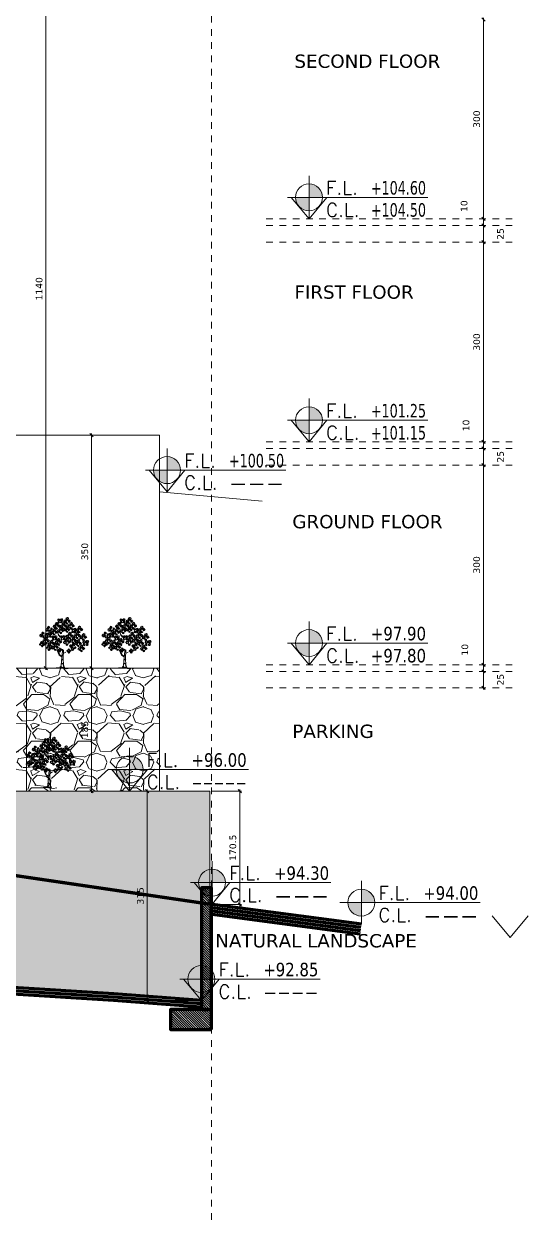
# Model space of a CAD drawing. Header units: inches. Extents: x -48 to 777, y -156 to 510.
# Drawn here: x 238.31 to 245.88, y -6.78 to 11.23 of the extents above; entities that cross this region are included whole.
import ezdxf
from ezdxf.enums import TextEntityAlignment as Align

# ---------------------------------------------------------------- set-up
doc = ezdxf.new("R2010")
doc.units = ezdxf.units.IN
doc.header["$MEASUREMENT"] = 0
doc.linetypes.add('HIDDEN', pattern=[0.375, 0.25, -0.125])
doc.linetypes.add('NUHA', pattern=[1.45, 0.75, -0.25, 0.2, -0.25])
doc.layers.get('Defpoints').update_dxf_attribs({"lineweight": 5})
for name, color, linetype, lineweight in [('A-DIM', 9, 'Continuous', 5), ('A-HIDDEN', 254, 'HIDDEN', 5), ('A-PILLARS', 1, 'Continuous', 60), ('A-PLANTS', 3, 'Continuous', 5), ('A-SIGNS1', 20, 'Continuous', 15), ('A-SIGNS2', 30, 'Continuous', 15), ('A-TEXT', 50, 'Continuous', 15), ('D-STONE', 52, 'Continuous', 20), ('H-PILLARS', 61, 'Continuous', 5)]:
    doc.layers.add(name, color=color, linetype=linetype, lineweight=lineweight)
doc.layers.add('HH-DARK GREY', color=7, linetype='Continuous', lineweight=5, true_color=0x404040)
doc.styles.add('ROMAND', font='verdana.ttf')
doc.styles.add('ROMANS', font='romans__.ttf', dxfattribs={"height": 0.14})
doc.dimstyles.new('M-1.50', dxfattribs={"dimtxt": 0.1, "dimasz": 0.05, "dimexe": 0.025, "dimexo": 0.025, "dimgap": 0.05, "dimtad": 1, "dimlfac": 100, "dimrnd": 0.5, "dimzin": 9, "dimdsep": 46, "dimtxsty": 'ROMAND', "dimblk": 'OBLIQUE', "dimcen": 1, "dimdle": 0.025, "dimclrd": 256, "dimclre": 256, "dimclrt": 2, "dimadec": 0, "dimazin": 0, "dimtfac": 0.6666666666666666, "dimtmove": 2, "dimatfit": 3, "dimfxl": 0.04, "dimtolj": 1, "dimtzin": 5, "dimlwd": -1, "dimlwe": -1, "dimarcsym": 0})
pattern_1 = [(135, (0.02128028446642816, -1.28594971670131), (-0.0176776695296637, -0.01767766952966368), [])]
pattern_2 = [(228.012787504, (0.504, 97.4333295929401), (-5.600000000000043, -6.300000000000002), [0.09417519999999999, -9.323361632951588]), (184.969740728, (0.4409999999999999, 97.36332959294009), (8.399999999999983, 0.7000000000000245), [0.1616076, -15.999147332861]), (132.510447078, (0.28, 97.3493295929401), (7.000000000000082, -7.699999999999905), [0.1139516, -11.28122281726979]), (267.273689006, (0.006999999999999999, 97.1743295929401), (0.7000000000000169, 14.00000000000001), [0.1471666, -14.5694906291403]), (292.833654178, (0, 97.02732959294009), (-3.499999999999992, 8.40000000000002), [0.1443085, -14.28656118966181]), (357.273689006, (0.05599999999999999, 96.8943295929401), (-14.00000000000001, 0.7000000000000178), [0.1471666, -14.5694906291403]), (37.6942404667, (0.203, 96.88732959294009), (-9.099999999999998, -6.999999999999981), [0.1946203, -19.2673939842412]), (72.2553283749, (0.357, 97.00632959294009), (4.900000000000019, 15.4), [0.1837415999999999, -18.19042504776937]), (121.429565615, (0.413, 97.18132959294009), (-5.600000000000013, 9.09999999999999), [0.147665, -14.6188511768103]), (175.236358309, (0.336, 97.30732959294009), (7.699999999999989, -0.7000000000000265), [0.1685824, -8.26053380515461]), (222.397437798, (0.168, 97.32132959294009), (-8.399999999999974, -7.69999999999998), [0.2180136, -21.58336250335643]), (138.814074834, (0.7, 97.16732959294009), (-4.900000000000023, 4.199999999999999), [0.07441069999999997, -7.366691368914287]), (171.46923439, (0.644, 97.2163295929401), (9.099999999999998, -1.399999999999997), [0.1415659, -14.0150579913099]), (225, (0.504, 97.2373295929401), (-7.771561172376095e-17, -0.699999999999953), [0.09899469999999999, -0.8909547936611699]), (203.198590514, (0.455, 97.32132959294009), (3.499999999999992, 1.399999999999983), [0.0533106, -5.27773057410473]), (291.801409486, (0.406, 97.30032959294009), (-0.6999999999997787, 2.100000000000072), [0.07539209999999999, -3.69422326499415]), (30.96375653209999, (0.434, 97.2303295929401), (2.100000000000037, 1.399999999999986), [0.1224503, -3.959216026391709]), (161.565051177, (0.5389999999999999, 97.2933295929401), (1.400000000000008, -0.6999999999999836), [0.08854369999999998, -2.125050662117879]), (16.389540334, (0, 97.30032959294009), (6.999999999999976, 2.100000000000031), [0.12404, -12.27999160266858]), (70.3461759419, (0.119, 97.3353295929401), (-2.800000000000854, -7.700000000002377), [0.1040627, -10.3021854231233]), (293.198590514, (0.5389999999999999, 97.4333295929401), (-1.399999999999979, 3.499999999999994), [0.1066205, -5.22442067410473]), (343.610459666, (0.581, 97.3353295929401), (-6.999999999999976, 2.10000000000003), [0.12404, -12.27999160266829]), (339.44395478, (0, 96.86632959294009), (-3.500000000000025, 1.400000000000017), [0.119616, -5.861186621722248]), (294.775140569, (0.112, 96.82432959294009), (-3.500000000000004, 7.700000000000001), [0.1002246, -9.9222501442932]), (66.8014094864, (0.5459999999999999, 96.7333295929401), (1.399999999999987, 3.499999999999979), [0.1066205, -5.22442067410473]), (17.3540246363, (0.588, 96.8313295929401), (-9.099999999999984, -2.799999999999974), [0.1173417, -11.616796529968]), (69.44395478040002, (0.203, 96.7333295929401), (-1.400000000000005, -3.499999999999968), [0.05980799999999999, -5.920994621722248]), (101.309932474, (0.504, 96.7333295929401), (-0.6999999999999746, 2.800000000000009), [0.035693, -3.53362065951496]), (165.963756532, (0.4969999999999999, 96.76832959294009), (2.099999999999971, -0.7000000000000008), [0.1443085, -2.74186543793239]), (186.009005957, (0.357, 96.80332959294009), (7.000000000000032, 0.6999999999999882), [0.133735, -13.23974622217996]), (303.690067526, (0.434, 97.16732959294009), (-0.6999999999999911, 1.39999999999999), [0.1009554, -2.422930492824799]), (353.157226587, (0.4899999999999999, 97.08332959294009), (11.90000000000001, -1.400000000000037), [0.1762558, -17.44929383681981]), (60.9453959009, (0.6649999999999999, 97.06232959294009), (-2.799999999999983, -4.899999999999983), [0.07206919999999999, -7.1348718986909]), (90, (0.7, 97.12532959294009), (-0.6999999999999998, 0.7), [0.042, -0.6579999999999999]), (120.256437164, (0.343, 96.82432959294009), (2.800000000000006, -4.900000000000006), [0.0972468, -9.62746399261486]), (48.01278750420001, (0.294, 96.90832959294009), (5.6, 6.299999999999982), [0.1883504, -9.229186432951588]), (0, (0.42, 97.04832959294009), (0.7, 0.7), [0.182, -0.518]), (325.3048464690001, (0.602, 97.04832959294009), (7.000000000000097, -4.899999999999877), [0.1106798, -10.95729201058939]), (254.054604099, (0.693, 96.98532959294009), (-0.7000000000000264, -2.800000000000003), [0.1019214, -4.994155522496349]), (207.645975364, (0.6649999999999999, 96.88732959294009), (-13.29999999999997, -7.000000000000033), [0.1659455, -16.42863192758158]), (175.42607874, (0.518, 96.81032959294009), (-9.099999999999968, 0.7000000000000008), [0.1755593, -17.38035138557823])]

# ---------------------------------------------------------------- blocks, each defined once
blk = doc.blocks.new('GXFHGCGFCD')
at = {"layer": 'A-SIGNS1', "linetype": 'NUHA'}
h = blk.add_hatch(color=256, dxfattribs=at)
h.paths.add_polyline_path([(90.38186629235658, 61.33010895901175), (90.38186629235658, 61.17010895901174), (90.54186629235657, 61.17010895901174, 0.414213562373089)])
h.paths.add_polyline_path([(90.38186629235658, 61.17010895901176), (90.22186629235658, 61.17010895901174, 0.414213562373089), (90.38186629235658, 61.01010895901175)])
at = {"layer": 'A-SIGNS1'}
for p, q in [((90.38186629235658, 60.91410895901166), (90.38186629235658, 61.42610895901171)), ((90.12586629235535, 61.17010895901174), (91.7898154605207, 61.17010895901174))]:
    blk.add_line(p, q, dxfattribs=at)
blk.add_circle((90.38186629235658, 61.17010895901174), 0.16, dxfattribs=at)
blk = doc.blocks.new('DGXFHXFGDFD')
at = {"layer": 'A-SIGNS1'}
blk.add_blockref('GXFHGCGFCD', (0, 0), dxfattribs=at)
at = {"layer": 'A-SIGNS2', "linetype": 'NUHA', "style": 'ROMANS'}
for s, p in [('F.L.', (90.58347038578155, 61.20313652928442)), ('C.L.', (90.58347038578155, 60.9413247442491))]:
    blk.add_text(s, height=0.16, dxfattribs=at).set_placement(p)
at = {"layer": 'A-SIGNS2', "style": 'ROMANS', "width": 0.9101348145797644, "flags": 4}
for tag, p, p2 in [('NIV.FINI', (91.11586122831046, 61.20313652928442), (91.7898154605207, 61.20313652928442)), ('NIV.BETON', (91.11586122831046, 60.9413247442491), (91.7898154605207, 60.9413247442491))]:
    blk.add_attdef(tag, text='', height=0.16, dxfattribs=at).set_placement(p, p2, align=Align.FIT)
blk = doc.blocks.new('_Oblique')
at = {"color": 0, "linetype": 'ByBlock', "lineweight": -2}
blk.add_line((-0.5, -0.5), (0.5, 0.5), dxfattribs=at)
blk = doc.blocks.new('*D906')
at = {"layer": 'A-DIM', "transparency": 16777216}
blk.add_line((245.2144606150778, 1.227517651815083), (245.2144606150778, 1.527517651815084), dxfattribs=at)
at = {"layer": 'Defpoints', "color": 0, "transparency": 16777216}
for p in [(245.2144606150775, 1.502517651815084), (245.2144606150778, 1.502517651815084), (245.2144606150775, 1.252517651815083)]:
    blk.add_point(p, dxfattribs=at)
at = {"layer": 'A-DIM', "transparency": 16777216, "xscale": 0.05, "yscale": 0.05, "zscale": 0.05}
for p, rotation in [((245.2144606150778, 1.502517651815084), 90), ((245.2144606150778, 1.252517651815083), 270)]:
    blk.add_blockref('_Oblique', p, dxfattribs=dict(at, rotation=rotation))
at = {"layer": 'A-DIM', "color": 2, "transparency": 16777216, "insert": (245.4707064176298, 1.377517651815014), "char_height": 0.1, "attachment_point": 5, "rotation": 90, "style": 'ROMAND'}
blk.add_mtext('\\A1;25', dxfattribs=at)
blk = doc.blocks.new('*D907')
at = {"layer": 'A-DIM', "transparency": 16777216}
blk.add_line((245.2144606150778, 1.477517651815084), (245.2144606150778, 1.627517651815106), dxfattribs=at)
at = {"layer": 'Defpoints', "color": 0, "transparency": 16777216}
for p in [(245.2144606150775, 1.602517651815107), (245.2144606150778, 1.602517651815107), (245.2144606150775, 1.502517651815084)]:
    blk.add_point(p, dxfattribs=at)
at = {"layer": 'A-DIM', "transparency": 16777216, "xscale": 0.05, "yscale": 0.05, "zscale": 0.05}
for p, rotation in [((245.2144606150778, 1.602517651815107), 90), ((245.2144606150778, 1.502517651815084), 270)]:
    blk.add_blockref('_Oblique', p, dxfattribs=dict(at, rotation=rotation))
at = {"layer": 'A-DIM', "color": 2, "transparency": 16777216, "insert": (244.9353845875352, 1.827108834971341), "char_height": 0.1, "attachment_point": 5, "rotation": 90, "style": 'ROMAND'}
blk.add_mtext('\\A1;10', dxfattribs=at)
blk = doc.blocks.new('*D908')
at = {"layer": 'A-DIM', "transparency": 16777216}
blk.add_line((245.2144606150778, 1.577517651815107), (245.2144606150778, 4.627517651815108), dxfattribs=at)
at = {"layer": 'Defpoints', "color": 0, "transparency": 16777216}
for p in [(245.2144606150775, 4.602517651815107), (245.2144606150778, 4.602517651815107), (245.2144606150775, 1.602517651815107)]:
    blk.add_point(p, dxfattribs=at)
at = {"layer": 'A-DIM', "transparency": 16777216, "xscale": 0.05, "yscale": 0.05, "zscale": 0.05}
for p, rotation in [((245.2144606150778, 4.602517651815107), 90), ((245.2144606150778, 1.602517651815107), 270)]:
    blk.add_blockref('_Oblique', p, dxfattribs=dict(at, rotation=rotation))
at = {"layer": 'A-DIM', "color": 2, "transparency": 16777216, "insert": (245.1123786808937, 3.102517651815037), "char_height": 0.1, "attachment_point": 5, "rotation": 90, "style": 'ROMAND'}
blk.add_mtext('\\A1;300', dxfattribs=at)
blk = doc.blocks.new('*D909')
at = {"layer": 'A-DIM', "transparency": 16777216}
blk.add_line((245.2144606150777, 4.577517651815107), (245.2144606150777, 4.877517651815108), dxfattribs=at)
at = {"layer": 'Defpoints', "color": 0, "transparency": 16777216}
for p in [(245.2144606150774, 4.852517651815107), (245.2144606150777, 4.852517651815107), (245.2144606150774, 4.602517651815107)]:
    blk.add_point(p, dxfattribs=at)
at = {"layer": 'A-DIM', "transparency": 16777216, "xscale": 0.05, "yscale": 0.05, "zscale": 0.05}
for p, rotation in [((245.2144606150777, 4.852517651815107), 90), ((245.2144606150777, 4.602517651815107), 270)]:
    blk.add_blockref('_Oblique', p, dxfattribs=dict(at, rotation=rotation))
at = {"layer": 'A-DIM', "color": 2, "transparency": 16777216, "insert": (245.4707064176297, 4.727517651815037), "char_height": 0.1, "attachment_point": 5, "rotation": 90, "style": 'ROMAND'}
blk.add_mtext('\\A1;25', dxfattribs=at)
blk = doc.blocks.new('*D910')
at = {"layer": 'A-DIM', "transparency": 16777216}
blk.add_line((245.2144606150777, 4.827517651815107), (245.2144606150777, 4.977517651815131), dxfattribs=at)
at = {"layer": 'Defpoints', "color": 0, "transparency": 16777216}
for p in [(245.2144606150774, 4.95251765181513), (245.2144606150777, 4.95251765181513), (245.2144606150774, 4.852517651815107)]:
    blk.add_point(p, dxfattribs=at)
at = {"layer": 'A-DIM', "transparency": 16777216, "xscale": 0.05, "yscale": 0.05, "zscale": 0.05}
for p, rotation in [((245.2144606150777, 4.95251765181513), 90), ((245.2144606150777, 4.852517651815107), 270)]:
    blk.add_blockref('_Oblique', p, dxfattribs=dict(at, rotation=rotation))
at = {"layer": 'A-DIM', "color": 2, "transparency": 16777216, "insert": (244.9528713929819, 5.198799376314241), "char_height": 0.1, "attachment_point": 5, "rotation": 90, "style": 'ROMAND'}
blk.add_mtext('\\A1;10', dxfattribs=at)
blk = doc.blocks.new('*D911')
at = {"layer": 'A-DIM', "transparency": 16777216}
blk.add_line((245.2144606150777, 4.92751765181513), (245.2144606150777, 7.977517651815132), dxfattribs=at)
at = {"layer": 'Defpoints', "color": 0, "transparency": 16777216}
for p in [(245.2144606150774, 7.952517651815132), (245.2144606150777, 7.952517651815132), (245.2144606150774, 4.95251765181513)]:
    blk.add_point(p, dxfattribs=at)
at = {"layer": 'A-DIM', "transparency": 16777216, "xscale": 0.05, "yscale": 0.05, "zscale": 0.05}
for p, rotation in [((245.2144606150777, 7.952517651815132), 90), ((245.2144606150777, 4.95251765181513), 270)]:
    blk.add_blockref('_Oblique', p, dxfattribs=dict(at, rotation=rotation))
at = {"layer": 'A-DIM', "color": 2, "transparency": 16777216, "insert": (245.1123786808936, 6.45251765181506), "char_height": 0.1, "attachment_point": 5, "rotation": 90, "style": 'ROMAND'}
blk.add_mtext('\\A1;300', dxfattribs=at)
blk = doc.blocks.new('*D912')
at = {"layer": 'A-DIM', "transparency": 16777216}
blk.add_line((245.2144606150777, 7.927517651815132), (245.2144606150777, 8.227517651815132), dxfattribs=at)
at = {"layer": 'Defpoints', "color": 0, "transparency": 16777216}
for p in [(245.2144606150774, 8.202517651815132), (245.2144606150777, 8.202517651815132), (245.2144606150774, 7.952517651815132)]:
    blk.add_point(p, dxfattribs=at)
at = {"layer": 'A-DIM', "transparency": 16777216, "xscale": 0.05, "yscale": 0.05, "zscale": 0.05}
for p, rotation in [((245.2144606150777, 8.202517651815132), 90), ((245.2144606150777, 7.952517651815132), 270)]:
    blk.add_blockref('_Oblique', p, dxfattribs=dict(at, rotation=rotation))
at = {"layer": 'A-DIM', "color": 2, "transparency": 16777216, "insert": (245.4707064176297, 8.07751765181506), "char_height": 0.1, "attachment_point": 5, "rotation": 90, "style": 'ROMAND'}
blk.add_mtext('\\A1;25', dxfattribs=at)
blk = doc.blocks.new('*D913')
at = {"layer": 'A-DIM', "transparency": 16777216}
blk.add_line((245.2144606150777, 8.177517651815132), (245.2144606150777, 8.327517651815155), dxfattribs=at)
at = {"layer": 'Defpoints', "color": 0, "transparency": 16777216}
for p in [(245.2144606150774, 8.302517651815155), (245.2144606150777, 8.302517651815155), (245.2144606150774, 8.202517651815132)]:
    blk.add_point(p, dxfattribs=at)
at = {"layer": 'A-DIM', "transparency": 16777216, "xscale": 0.05, "yscale": 0.05, "zscale": 0.05}
for p, rotation in [((245.2144606150777, 8.302517651815155), 90), ((245.2144606150777, 8.202517651815132), 270)]:
    blk.add_blockref('_Oblique', p, dxfattribs=dict(at, rotation=rotation))
at = {"layer": 'A-DIM', "color": 2, "transparency": 16777216, "insert": (244.924392935279, 8.495178125732195), "char_height": 0.1, "attachment_point": 5, "rotation": 90, "style": 'ROMAND'}
blk.add_mtext('\\A1;10', dxfattribs=at)
blk = doc.blocks.new('*D914')
at = {"layer": 'A-DIM', "transparency": 16777216}
blk.add_line((245.2144606150777, 8.277517651815154), (245.2144606150777, 11.32751765181572), dxfattribs=at)
at = {"layer": 'Defpoints', "color": 0, "transparency": 16777216}
for p in [(245.2144606150774, 11.30251765181572), (245.2144606150777, 11.30251765181572), (245.2144606150774, 8.302517651815155)]:
    blk.add_point(p, dxfattribs=at)
at = {"layer": 'A-DIM', "transparency": 16777216, "xscale": 0.05, "yscale": 0.05, "zscale": 0.05}
for p, rotation in [((245.2144606150777, 11.30251765181572), 90), ((245.2144606150777, 8.302517651815155), 270)]:
    blk.add_blockref('_Oblique', p, dxfattribs=dict(at, rotation=rotation))
at = {"layer": 'A-DIM', "color": 2, "transparency": 16777216, "insert": (245.1123786808936, 9.802517651815368), "char_height": 0.1, "attachment_point": 5, "rotation": 90, "style": 'ROMAND'}
blk.add_mtext('\\A1;300', dxfattribs=at)
blk = doc.blocks.new('DRC-LEF11')
for points in [[(-325.4019837902788, -375.2705163605158), (-466.4812961998296, 245.8901871836167), (-1030.798545838028, 401.1803630696497), (-1312.957170657128, -219.9803404744828), (-1736.195107885776, 655.2915599740679), (-2512.131326138299, 104.7173000144958), (-1961.922007741055, -474.091537378901), (-2554.455119861164, -502.3261148127247), (-2526.239257379254, -855.2583327355272), (-1552.792001753362, -911.7274876031759), (-1679.763382921957, -1730.530233184078), (-1383.496826861901, -897.6101988862639), (-903.8271646694329, -1405.8325926951), (-254.8623275855052, -968.1966424708244), (-960.2588896332527, -488.2088260958128)], [(-416.9929778474016, 1201.404611213603), (-1003.130213686825, 887.7254184438309), (-1200.781142051282, 1883.315899843542), (-369.2841330697738, 1746.933642117554), (-798.6637360684217, 2128.80396375032), (-682.7993987513255, 2585.684527132381), (-117.1088106737425, 2558.408075587182), (-83.03106440400825, 2360.653801884499), (182.7753564999166, 2278.824447248907), (128.2509624683425, 1856.039448298344), (768.9125923393394, 1999.240818910631), (639.4171565143515, 1296.872191621794), (66.91101918282038, 1453.71178800668), (387.2418341183202, 887.7254184438309), (80.5421176907148, 1262.776627190298), (-144.3710076895295, 608.1417901055559), (-703.2460465131662, 676.3329189685498)], [(2388.174881443386, 1442.565520890184), (2085.155952706006, 1028.575119982407), (2096.810526888213, 1454.227222324206), (1688.900430510968, 1325.948506549965), (1881.200904517383, 801.1719420189795), (1514.081817777864, 911.9581056421869), (1881.200904517383, 684.5549276787599), (1607.318411235521, 352.1964368091355), (1735.518727239797, 37.33049809054364), (2056.019517250489, 235.5794224689166), (2155.083397799247, 579.599614772563), (2178.392546163662, 107.3007066946759), (2574.648068358697, 142.2858109967415), (2510.547910356559, 293.887929639026), (2801.912264911733, 311.3804817900593), (2434.793178172214, 807.0027927359899), (2807.739552002838, 964.4357620952858)], [(1593.276664979596, -1462.301747562748), (1790.787702352966, -2436.394669029683), (1268.794246437632, -2492.863823897332), (1170.038727750947, -1899.937697787023), (746.8007905222976, -2450.511957746596), (-57.3512902121347, -1843.468542919375), (789.1245842451626, -1236.425128092154), (154.2676784021896, -1067.017663489209), (253.0231970888735, -290.5667840590434), (1226.470452714767, -615.2644245480219), (1621.492527461505, -262.3322066252194), (2157.593914617795, -699.9681568494943), (1677.924252425325, -1292.894282959803), (2355.104951991164, -1617.591923448781)]]:
    blk.add_lwpolyline(points, close=True)
blk = doc.blocks.new('Trf21')
for p, q in [((-0.08769123719555533, 0.7213824506898928), (-0.07075540880873826, 0.6646085918262689)), ((-0.08684444577621447, 0.7273140478845996), (-0.06567466029269325, 0.6671507049097146)), ((-0.1283021743597219, 0.511436283080315), (-0.04954989413223121, 0.4508797029496638)), ((-0.07075540880873826, 0.6646085918262689), (-0.03434337777708174, 0.6281716376302117)), ((-0.06567466029269325, 0.6671507049097146), (-0.01910113222894638, 0.6273242666023964)), ((0.09709631604941205, 0.6302284540227849), (0.06993961045967989, 0.5405540784898624)), ((0.3709272952387819, 0.5999762347031212), (0.3061718389349535, 0.5567218805166196)), ((0.0008114066427351574, 0.2467594624079941), (0.007479187594564785, 0.3883793806065516)), ((0.02105754040398278, 0.2959875997488273), (0.07537095158344709, 0.3258790582598015)), ((0.02648888151319806, 0.1927261976173615), (0.02920455207508166, 0.3747923540116465)), ((-0.03157389693793267, 0.01019758697052042), (-0.1117863237318106, 0.01597050160612001)), ((-0.04469471887701548, 0.008817483184742958), (-0.01696184741873186, 0.05685593165739578)), ((-0.04199797882889289, 0.03378055738843999), (0.00252521842643727, 0.004179016397160229)), ((-0.01284588538824938, 0.04680032230439268), (-0.03157389693793267, 0.01019758697052042)), ((-0.02070811664585381, 0.004179016397160229), (0.008355637108745206, 0.02579673927661519)), ((-0.01696184741873186, 0.05685593165739578), (-0.0006678240765340959, 0.2253350614494996)), ((-0.001361727366618659, 0.009583447118842958), (0.0915716129516495, -0.006507017073686949)), ((0.00252521842643727, 0.004179016397160229), (0.03733105120640356, 0.02849895463563756)), ((0.02522851545522098, 0.07050612069119255), (0.04510494279251542, 0.002090940889815318)), ((0.03192022263696526, 0.07044295824866298), (0.02648888151319806, 0.1927261976173615)), ((0.05594700072701198, -0.0007352876588408996), (0.03192022263696526, 0.07044295824866298)), ((0.0915716129516495, -0.006507017073686949), (0.1632150910723267, 0.004179016397160229))]:
    blk.add_line(p, q)
for points in [[(-0.1283021743597219, 0.511436283080315), (-0.08250869208264522, 0.4697242103296451)], [(0.09942458112940766, 0.6249254964035065), (0.08122871607933302, 0.5521295614792909)], [(-0.1011476347643638, 0.3720749486904826), (-0.04140288246113233, 0.2688135465590169), (-0.0006678240765340959, 0.2470743040042582)], [(0.004763517047233101, 0.2253350614494996), (-0.05498123527055032, 0.2660961412378531), (-0.1011476347643638, 0.3720749486904826)]]:
    blk.add_lwpolyline(points)
for centre, radius, start, end in [((0.01777429748321802, 0.1251614241494434), 0.0345693287599063, 210.3846687730106, 292.3327261174715), ((0.01842889838523243, 0.1284369871792465), 0.0345693287599063, 210.3846687730106, 292.3327261174715), ((0.006209574554949526, 0.1961726629046897), 0.02222443073748871, 238.7333261787991, 337.3258661830394), ((0.00835031864919733, 0.2001643925029492), 0.02224947550733657, 233.6562156977947, 325.6349621957389)]:
    blk.add_arc(centre, radius, start, end)
for p, xscale, yscale, zscale, rotation in [((-0.03181825048064124, 0.9561564733670451), 2.027520000000564e-05, 2.027520000000564e-05, 2.027520000000564e-05, 206.5650511770604), ((0.103709072295298, 0.957109848489694), 2.433023999999771e-05, 2.433023999999771e-05, 2.433023999999771e-05, 249.2089462000762), ((-0.3802840371887776, 0.6641625027994831), 2.433024000002827e-05, 2.433024000002827e-05, 2.433024000002827e-05, 355.8174267607223), ((-0.265508491663657, 0.7800048681977789), 2.433024000002827e-05, 2.433024000002827e-05, 2.433024000002827e-05, 355.8174267607223), ((-0.2524192975119677, 0.6690941159443757), 2.027520000000564e-05, 2.027520000000564e-05, 2.027520000000564e-05, 206.5650511770604), ((-0.1561215046690068, 0.7362917052863343), 2.433023999999771e-05, 2.433023999999771e-05, 2.433023999999771e-05, 249.2089462000762), ((-0.1064864087106416, 0.8581308115729773), 2.43302399999876e-05, 2.43302399999876e-05, 2.43302399999876e-05, 251.5650511771555), ((-0.02391247525652762, 0.7673021722997366), 2.43302399999876e-05, 2.43302399999876e-05, 2.43302399999876e-05, 251.5650511771555), ((0.03055721151626301, 0.858285481033674), 2.43302399999876e-05, 2.43302399999876e-05, 2.43302399999876e-05, 251.5650511771555), ((0.1012950460122211, 0.7801707684351133), 2.027520000001363e-05, 2.027520000001363e-05, 2.027520000001363e-05, 251.2400569682416), ((0.1542324334743557, 0.6603474267636745), 2.43302399999876e-05, 2.43302399999876e-05, 2.43302399999876e-05, 251.5650511771555), ((0.1816582453744031, 0.860989009686222), 2.433023999999771e-05, 2.433023999999771e-05, 2.433023999999771e-05, 249.2089462000762), ((0.2396625762180902, 0.7503896359170033), 2.027519999997771e-05, 2.027519999997771e-05, 2.027519999997771e-05, 116.5650511769465), ((0.3048227248350868, 0.6630892441365579), 2.43302399999876e-05, 2.43302399999876e-05, 2.43302399999876e-05, 251.5650511771555), ((0.3498963520637637, 0.7837623686815801), 2.43302399999876e-05, 2.43302399999876e-05, 2.43302399999876e-05, 251.5650511771555), ((-0.3923476788636053, 0.4834098412733003), 2.027519999995158e-05, 2.027519999995158e-05, 2.027519999995158e-05, 161.5699608730971), ((-0.3155688722485666, 0.5612104366713031), 2.43302399999876e-05, 2.43302399999876e-05, 2.43302399999876e-05, 251.5650511771555), ((-0.2106050939778088, 0.5031166884594716), 2.43302399999876e-05, 2.43302399999876e-05, 2.43302399999876e-05, 251.5650511771555), ((-0.1444709417757417, 0.6132324900886), 2.027520000000564e-05, 2.027520000000564e-05, 2.027520000000564e-05, 206.5650511770604), ((-0.1367458625913587, 0.4296565350644816), 2.43302399999876e-05, 2.43302399999876e-05, 2.43302399999876e-05, 251.5650511771555), ((-0.0690026427941256, 0.5378808888769143), 2.43302399999876e-05, 2.43302399999876e-05, 2.43302399999876e-05, 251.5650511771555), ((0.02455370319515926, 0.6165455020288142), 2.027520000000564e-05, 2.027520000000564e-05, 2.027520000000564e-05, 206.5650511770604), ((0.09921820940267179, 0.5342355977139335), 2.43302399999876e-05, 2.43302399999876e-05, 2.43302399999876e-05, 251.5650511771555), ((0.2127189976295467, 0.4336385279469543), 2.433024000000841e-05, 2.433024000000841e-05, 2.433024000000841e-05, 324.0436233204519), ((0.2275230263096768, 0.5656802827720345), 2.433023999999771e-05, 2.433023999999771e-05, 2.433023999999771e-05, 249.2089462000762), ((0.3247080255082819, 0.5088871385681561), 2.433023999999771e-05, 2.433023999999771e-05, 2.433023999999771e-05, 249.2089462000762), ((0.3897891651804711, 0.4058708908987885), 2.43302399999876e-05, 2.43302399999876e-05, 2.43302399999876e-05, 251.5650511771555), ((0.4304114727433761, 0.6353004350483857), 2.433023999999771e-05, 2.433023999999771e-05, 2.433023999999771e-05, 249.2089462000762), ((0.4798219352801807, 0.5115751025453794), 2.433024000003196e-05, 2.433024000003196e-05, 2.433024000003196e-05, 206.2009624171324), ((-0.2555001826417156, 0.4113360172935647), 2.027519999995158e-05, 2.027519999995158e-05, 2.027519999995158e-05, 161.5699608730971), ((-0.04585601924125537, 0.3642676614090181), 1.520639999998978e-05, 1.520639999998978e-05, 1.520639999998978e-05, 71.5650511771524), ((0.1378508242694816, 0.346878099592508), 1.520639999998978e-05, 1.520639999998978e-05, 1.520639999998978e-05, 71.5650511771524)]:
    blk.add_blockref('DRC-LEF11', p, dxfattribs=dict(xscale=xscale, yscale=yscale, zscale=zscale, rotation=rotation))
blk = doc.blocks.new('*D603')
at = {"layer": 'A-DIM', "transparency": 16777216}
for p, q in [((238.9338821433835, -0.2974823481848717), (240.1861617366575, -0.2974823481848715)), ((240.1611617366574, -3.472482348184907), (240.1611617366574, -0.2724823481848715)), ((240.9506460016056, -3.447482348184908), (240.1361617366574, -3.447482348184908))]:
    blk.add_line(p, q, dxfattribs=at)
at = {"layer": 'Defpoints', "color": 0, "transparency": 16777216}
for p in [(238.9088821433835, -0.2974823481848717), (240.1611617366574, -0.2974823481848715), (240.9756460016056, -3.447482348184908)]:
    blk.add_point(p, dxfattribs=at)
at = {"layer": 'A-DIM', "transparency": 16777216, "xscale": 0.05, "yscale": 0.05, "zscale": 0.05}
for p, rotation in [((240.1611617366574, -0.2974823481848715), 90), ((240.1611617366574, -3.447482348184908), 270)]:
    blk.add_blockref('_Oblique', p, dxfattribs=dict(at, rotation=rotation))
at = {"layer": 'A-DIM', "color": 2, "transparency": 16777216, "insert": (240.0590798024734, -1.872482348184957), "char_height": 0.1, "attachment_point": 5, "rotation": 90, "style": 'ROMAND'}
blk.add_mtext('\\A1;315', dxfattribs=at)
blk = doc.blocks.new('*D604')
at = {"layer": 'A-DIM', "transparency": 16777216}
for p, q in [((239.4994376758056, 1.552517651815109), (239.3015291685391, 1.552517651815109)), ((239.3265291685391, -0.3224823481848717), (239.3265291685391, 1.577517651815109)), ((238.9338821433835, -0.2974823481848717), (239.3515291685391, -0.2974823481848717))]:
    blk.add_line(p, q, dxfattribs=at)
at = {"layer": 'Defpoints', "color": 0, "transparency": 16777216}
for p in [(239.3265291685391, 1.552517651815109), (239.5244376758056, 1.552517651815109), (238.9088821433835, -0.2974823481848717)]:
    blk.add_point(p, dxfattribs=at)
at = {"layer": 'A-DIM', "transparency": 16777216, "xscale": 0.05, "yscale": 0.05, "zscale": 0.05}
for p, rotation in [((239.3265291685391, 1.552517651815109), 90), ((239.3265291685391, -0.2974823481848717), 270)]:
    blk.add_blockref('_Oblique', p, dxfattribs=dict(at, rotation=rotation))
at = {"layer": 'A-DIM', "color": 2, "transparency": 16777216, "insert": (239.2242457568533, 0.6275176518150508), "char_height": 0.1, "attachment_point": 5, "rotation": 90, "style": 'ROMAND'}
blk.add_mtext('\\A1;185', dxfattribs=at)
blk = doc.blocks.new('*D605')
at = {"layer": 'A-DIM', "transparency": 16777216}
for p, q in [((239.7602132292029, 5.052517651814215), (239.3015291685393, 5.052517651814215)), ((239.3265291685393, 1.527517651815109), (239.3265291685393, 5.077517651814215)), ((239.4994376758056, 1.552517651815109), (239.3015291685393, 1.552517651815109))]:
    blk.add_line(p, q, dxfattribs=at)
at = {"layer": 'Defpoints', "color": 0, "transparency": 16777216}
for p in [(239.3265291685393, 5.052517651814215), (239.7852132292029, 5.052517651814215), (239.5244376758056, 1.552517651815109)]:
    blk.add_point(p, dxfattribs=at)
at = {"layer": 'A-DIM', "transparency": 16777216, "xscale": 0.05, "yscale": 0.05, "zscale": 0.05}
for p, rotation in [((239.3265291685393, 5.052517651814215), 90), ((239.3265291685393, 1.552517651815109), 270)]:
    blk.add_blockref('_Oblique', p, dxfattribs=dict(at, rotation=rotation))
at = {"layer": 'A-DIM', "color": 2, "transparency": 16777216, "insert": (239.2244472343552, 3.302517651814594), "char_height": 0.1, "attachment_point": 5, "rotation": 90, "style": 'ROMAND'}
blk.add_mtext('\\A1;350', dxfattribs=at)
blk = doc.blocks.new('*D628')
at = {"layer": 'A-DIM', "transparency": 16777216}
for p, q in [((238.6404068575507, 1.52751765181511), (238.6404068575507, 12.97751765178055)), ((237.4205159636854, 12.95251765178055), (238.6654068575507, 12.95251765178055)), ((237.4205159636854, 1.552517651815109), (238.6654068575507, 1.55251765181511))]:
    blk.add_line(p, q, dxfattribs=at)
at = {"layer": 'Defpoints', "color": 0, "transparency": 16777216}
for p in [(237.3955159636854, 12.95251765178055), (238.6404068575507, 12.95251765178055), (237.3955159636854, 1.552517651815109)]:
    blk.add_point(p, dxfattribs=at)
at = {"layer": 'A-DIM', "transparency": 16777216, "xscale": 0.05, "yscale": 0.05, "zscale": 0.05}
for p, rotation in [((238.6404068575507, 12.95251765178055), 90), ((238.6404068575507, 1.55251765181511), 270)]:
    blk.add_blockref('_Oblique', p, dxfattribs=dict(at, rotation=rotation))
at = {"layer": 'A-DIM', "color": 2, "transparency": 16777216, "insert": (238.5383585029502, 7.252517651797759), "char_height": 0.1, "attachment_point": 5, "rotation": 90, "style": 'ROMAND'}
blk.add_mtext('\\A1;1140', dxfattribs=at)
blk = doc.blocks.new('*D954')
at = {"layer": 'A-DIM', "transparency": 16777216}
for p, q in [((241.1293657171393, -0.2974823481848717), (241.5762080850071, -0.2974823481848717)), ((241.5512080850071, -0.2724823481848716), (241.5512080850071, -2.025288237631694)), ((241.1506460016058, -2.000288237631694), (241.5762080850071, -2.000288237631694))]:
    blk.add_line(p, q, dxfattribs=at)
at = {"layer": 'Defpoints', "color": 0, "transparency": 16777216}
for p in [(241.1043657171393, -0.2974823481848717), (241.1256460016058, -2.000288237631694), (241.5512080850071, -2.000288237631694)]:
    blk.add_point(p, dxfattribs=at)
at = {"layer": 'A-DIM', "transparency": 16777216, "xscale": 0.05, "yscale": 0.05, "zscale": 0.05}
for p, rotation in [((241.5512080850071, -0.2974823481848716), 90), ((241.5512080850071, -2.000288237631694), 270)]:
    blk.add_blockref('_Oblique', p, dxfattribs=dict(at, rotation=rotation))
at = {"layer": 'A-DIM', "color": 2, "transparency": 16777216, "insert": (241.4491597304066, -1.148885292908351), "char_height": 0.1, "attachment_point": 5, "rotation": 90, "style": 'ROMAND'}
blk.add_mtext('\\A1;170.5', dxfattribs=at)

msp = doc.modelspace()

# ---------------------------------------------------------------- hatches: boundary and pattern name
at = {"layer": 'H-PILLARS'}
h = msp.add_hatch(dxfattribs=at)
h.set_pattern_fill('ANSI31', color=256, scale=0.2, angle=89.99999999999997)
h.set_pattern_definition(pattern_1)
h.paths.add_polyline_path([(240.9756460016057, -3.579242984551954), (241.1256460016057, -3.579242984551954), (241.1256460016056, -1.750700242825829), (240.9756460016056, -1.750700242825829)])
h = msp.add_hatch(dxfattribs=at)
h.set_pattern_fill('ANSI31', color=256, scale=0.2, angle=89.99999999999997)
h.set_pattern_definition(pattern_1)
h.paths.add_polyline_path([(241.1256460016056, -3.879242984551965), (241.1256460016056, -3.579242984551954), (240.512160775442, -3.579242984551982), (240.512160775442, -3.879242984551993)])
at = {"layer": 'HH-DARK GREY'}
h = msp.add_hatch(dxfattribs=at)
h.set_pattern_fill('GRAVEL', color=256, scale=0.7)
h.set_pattern_definition(pattern_2)
h.paths.add_polyline_path([(238.3455159569669, -0.2974823481848716), (238.3455159569669, 1.552517651815108), (231.0645429728215, 1.552517651815108), (231.0645429728215, 0.2025176518150147), (231.5708041608619, 0.2025176518150147), (231.5708041608619, -0.2974823481848716)])
h = msp.add_hatch(dxfattribs=at)
h.set_pattern_fill('GRAVEL', color=256, scale=0.7)
h.set_pattern_definition(pattern_2)
h.paths.add_polyline_path([(240.3455160214582, 1.552517651815108), (238.3455159569669, 1.552517651815108), (238.3455159569669, -0.2974823481848716), (240.3455160214582, -0.2974823481848716)])
h = msp.add_hatch(dxfattribs=at)
h.set_pattern_fill('GRAVEL', color=256, scale=0.7)
h.set_pattern_definition(pattern_2)
h.paths.add_polyline_path([(241.1043657171392, -0.2974823481848716), (238.3455159569669, -0.2974823481848716), (231.5708041608619, -0.2974823481848716), (231.4826394730732, -0.2974823481848716), (231.095515955373, -0.2974823481848716), (231.095515955373, -2.897482348184894), (233.0514670761588, -2.897482348184894), (235.127620440637, -3.047482348184886), (236.6271536732106, -3.147482348184923), (238.1435972196309, -3.24861005335876), (239.6600407660622, -3.347482348184911), (240.9756460016057, -3.44748234818492), (240.9756460016056, -1.750700242825829), (241.1043657171392, -1.750700242825829)])

# ---------------------------------------------------------------- linework, layer by layer
at = {"layer": 'A-HIDDEN', "ltscale": 0.4}
for p, q in [((241.1256460016057, 18.15724674101875), (241.1256460016057, -6.775264611887906)), ((241.9479903630427, 8.302517651815151), (245.6844733061835, 8.302517651815151)), ((241.9479903630427, 8.202517651815128), (245.6844733061835, 8.202517651815128)), ((241.9479903630427, 7.952517651815128), (245.6844733061835, 7.952517651815128)), ((241.9479904036757, 4.952517651815128), (245.6844733468165, 4.952517651815128)), ((241.9479904036757, 4.852517651815106), (245.6844733468165, 4.852517651815106)), ((241.9479904036757, 4.602517651815106), (245.6844733468165, 4.602517651815106)), ((241.9479903630431, 1.602517651815106), (245.6844733061839, 1.602517651815106)), ((241.9479903630431, 1.502517651815083), (245.6844733061839, 1.502517651815083)), ((241.9479903630431, 1.252517651815083), (245.6844733061839, 1.252517651815083))]:
    msp.add_line(p, q, dxfattribs=at)
at = {"layer": 'A-HIDDEN', "const_width": 0.05}
msp.add_lwpolyline([(241.1043657171392, -1.997482348184903), (236.3455159543965, -1.297482348185), (233.8943487472425, -1.152179484080989), (231.095515955373, -1.297482348185), (225.7277642485351, -1.797482348185), (220.6766329986499, -0.7974823481849995)], dxfattribs=at)
at = {"layer": 'A-PILLARS'}
for points in [[(240.9756460016057, -3.579242984551954), (241.1256460016057, -3.579242984551954), (241.1256460016056, -1.750700242825829), (240.9756460016056, -1.750700242825829)], [(241.1256460016056, -3.879242984551965), (241.1256460016056, -3.579242984551954), (240.512160775442, -3.579242984551982), (240.512160775442, -3.879242984551993)]]:
    msp.add_lwpolyline(points, close=True, dxfattribs=at)
for points in [[(243.3796105052757, -2.297482348185), (241.1043657171392, -1.997482348184889)], [(243.3730743800091, -2.34705329800947), (241.1043657171392, -2.047915111907457)], [(243.3665382547425, -2.396624247833927), (241.1043657171392, -2.098347875630012)], [(243.360002129476, -2.446195197658398), (241.1043657171392, -2.148780639352566)], [(240.9756460016055, -3.447482348184906), (239.6600407660623, -3.347482348184911), (238.1435972196312, -3.248610053358789), (236.6271536732106, -3.147482348184923), (235.127620440637, -3.0474823481849), (233.0514670761588, -2.897482348184894), (220.9766329986499, -2.897482348184894)], [(240.9718564011159, -3.497338530631311), (239.6565193146667, -3.397358912816387), (238.1403071779222, -3.298501705928629), (236.6238266919817, -3.197371537353547), (235.1241553943344, -3.09736233015019), (233.0496632021665, -2.947482348184892), (220.9766329986499, -2.947482348184892)], [(240.9680668006264, -3.547194713077715), (239.6529978632711, -3.447235477447862), (238.1370171362132, -3.34839335849847), (236.6204997107528, -3.247260726522171), (235.1206903480317, -3.14724231211548), (233.0478593281742, -2.997482348184889), (220.9766329986499, -2.997482348184889)]]:
    msp.add_lwpolyline(points, dxfattribs=at)
at = {"layer": 'A-SIGNS1'}
for points in [[(242.8608822621345, 8.626920851815953), (242.5929827514674, 8.302517651815833), (242.3229800887302, 8.626920851815953)], [(242.8608822621345, 5.276920851815362), (242.5929827514674, 4.952517651815242), (242.3229800887302, 5.276920851815362)], [(240.7282057544419, 4.526920851815234), (240.4603062437747, 4.202517651815114), (240.1903035810376, 4.526920851815234)], [(242.8608822621345, 1.926920851815339), (242.5929827514674, 1.602517651815219), (242.3229800887302, 1.926920851815339)], [(240.165842810205, 0.02692074878572726), (239.8979432995378, -0.2974824512143925), (239.6279406368007, 0.02692074878572726)], [(241.4046439414012, -1.673079148184911), (241.1367444307341, -1.997482348185031), (240.8667417679969, -1.673079148184911)], [(245.8840132030964, -2.173079148184627), (245.6161136924293, -2.497482348184747), (245.3461110296921, -2.173079148184627)], [(241.2435455122727, -3.123079148184658), (240.9756460016056, -3.447482348184778), (240.7056433388684, -3.123079148184658)]]:
    msp.add_lwpolyline(points, dxfattribs=at)
at = {"layer": 'D-STONE'}
for p, q in [((241.8909902211821, 4.058191314841679), (240.3455160214582, 4.2025176518151)), ((231.0645429728215, 1.552517651815108), (238.3455159569669, 1.552517651815108)), ((238.3455159569669, 1.552517651815108), (238.3455159569669, -0.2974823481848716)), ((238.3455159569669, -0.2974823481848716), (241.1043657171392, -0.2974823481848716)), ((241.1043657171392, -0.2974823481848716), (241.1043657171392, -2.701671428519134))]:
    msp.add_line(p, q, dxfattribs=at)
for points in [[(237.3955163198868, 5.052517651814213), (240.3455160214582, 5.052517651814213), (240.3455160214582, 1.552517651815108)], [(238.3455159569669, 1.552517651815108), (240.3455160214582, 1.552517651815108), (240.3455160214582, -0.2974823481848716)], [(238.3455159569669, -0.2974823481848716), (231.4826394730732, -0.2974823481848716)]]:
    msp.add_lwpolyline(points, dxfattribs=at)

# ---------------------------------------------------------------- block references
at = {"layer": 'A-PLANTS', "xscale": 0.75, "yscale": 0.75, "zscale": 0.75}
for p in [(238.8810560598416, 1.546539497850418), (239.8179361944843, 1.546539497850404), (238.6803542279143, -0.2534605021495651)]:
    msp.add_blockref('Trf21', p, dxfattribs=at)
at = {"layer": 'A-SIGNS1'}
ref = msp.add_blockref('DGXFHXFGDFD', (128.061081785793, -68.88784122104391), dxfattribs=dict(at, xscale=1.267200000000003, yscale=1.267200000000003, zscale=1.267200000000003))
ref.add_attrib('NIV.FINI', '+104.60', dxfattribs={"layer": 'A-SIGNS2', "height": 0.2027520000000001, "style": 'ROMAND', "width": 0.6808364460362656}).set_placement((243.5231011343101, 8.668773388864224), (244.351068719491, 8.668773388864224), align=Align.FIT)
ref.add_attrib('NIV.BETON', '+104.50', dxfattribs={"layer": 'A-SIGNS2', "height": 0.2027520000000001, "style": 'ROMAND', "width": 0.6808364460362656}).set_placement((243.5231011343101, 8.33700549486764), (244.351068719491, 8.33700549486764), align=Align.FIT)
ref = msp.add_blockref('DGXFHXFGDFD', (128.0610817857928, -72.2378412210445), dxfattribs=dict(at, xscale=1.267200000000003, yscale=1.267200000000003, zscale=1.267200000000003))
ref.add_attrib('NIV.FINI', '+101.25', dxfattribs={"layer": 'A-SIGNS2', "height": 0.2027520000000001, "style": 'ROMAND', "width": 0.6808364460362656}).set_placement((243.5231011343099, 5.318773388863633), (244.3510687194907, 5.318773388863633), align=Align.FIT)
ref.add_attrib('NIV.BETON', '+101.15', dxfattribs={"layer": 'A-SIGNS2', "height": 0.2027520000000001, "style": 'ROMAND', "width": 0.6808364460362656}).set_placement((243.5231011343099, 4.987005494867049), (244.3510687194907, 4.987005494867049), align=Align.FIT)
ref = msp.add_blockref('DGXFHXFGDFD', (125.9284052781004, -72.98784122104465), dxfattribs=dict(at, xscale=1.267200000000003, yscale=1.267200000000003, zscale=1.267200000000003))
ref.add_attrib('NIV.FINI', '+100.50', dxfattribs={"layer": 'A-SIGNS2', "height": 0.2027520000000001, "style": 'ROMAND', "width": 0.6808364460362656}).set_placement((241.3904246266174, 4.568773388863605), (242.2183922117983, 4.568773388863605), align=Align.FIT)
ref.add_attrib('NIV.BETON', '---', dxfattribs={"layer": 'A-SIGNS2', "height": 0.2027520000000001, "style": 'ROMAND', "width": 2.179408709516089}).set_placement((241.3904246266174, 4.23700549486702), (242.2183922117983, 4.23700549486702), align=Align.FIT)
ref = msp.add_blockref('DGXFHXFGDFD', (128.0610817857928, -75.58784122104453), dxfattribs=dict(at, xscale=1.267200000000003, yscale=1.267200000000003, zscale=1.267200000000003))
ref.add_attrib('NIV.FINI', '+97.90', dxfattribs={"layer": 'A-SIGNS2', "height": 0.2027520000000001, "style": 'ROMAND', "width": 0.7970311049351013}).set_placement((243.5231011343099, 1.968773388863724), (244.3510687194907, 1.968773388863724), align=Align.FIT)
ref.add_attrib('NIV.BETON', '+97.80', dxfattribs={"layer": 'A-SIGNS2', "height": 0.2027520000000001, "style": 'ROMAND', "width": 0.7970311049351013}).set_placement((243.5231011343099, 1.63700549486714), (244.3510687194907, 1.63700549486714), align=Align.FIT)
ref = msp.add_blockref('DGXFHXFGDFD', (125.3660422481113, -77.4878412210445), dxfattribs=dict(at, xscale=1.267200000000003, yscale=1.267200000000003, zscale=1.267200000000003))
ref.add_attrib('NIV.FINI', '+96.00', dxfattribs={"layer": 'A-SIGNS2', "height": 0.2027520000000001, "style": 'ROMAND', "width": 0.7970311049351013}).set_placement((240.8280615966283, 0.06877338886374673), (241.6560291818092, 0.06877338886374673), align=Align.FIT)
ref.add_attrib('NIV.BETON', '-----', dxfattribs={"layer": 'A-SIGNS2', "height": 0.2027520000000001, "style": 'ROMAND', "width": 1.307645225709653}).set_placement((240.8280615966283, -0.2629945051328377), (241.6560291818092, -0.2629945051328377), align=Align.FIT)
ref = msp.add_blockref('DGXFHXFGDFD', (126.6048434650597, -79.18784122104478), dxfattribs=dict(at, xscale=1.267200000000003, yscale=1.267200000000003, zscale=1.267200000000003))
ref.add_attrib('NIV.FINI', '+94.30', dxfattribs={"layer": 'A-SIGNS2', "height": 0.2027520000000001, "style": 'ROMAND', "width": 0.7970311049351013}).set_placement((242.0668628135768, -1.631226611136526), (242.8948303987577, -1.631226611136526), align=Align.FIT)
ref.add_attrib('NIV.BETON', '---', dxfattribs={"layer": 'A-SIGNS2', "height": 0.2027520000000001, "style": 'ROMAND', "width": 2.179408709516089}).set_placement((242.0668628135768, -1.962994505133111), (242.8948303987577, -1.962994505133111), align=Align.FIT)
ref = msp.add_blockref('DGXFHXFGDFD', (128.8477095396011, -79.4878412210449), dxfattribs=dict(at, xscale=1.267200000000003, yscale=1.267200000000003, zscale=1.267200000000003))
ref.add_attrib('NIV.FINI', '+94.00', dxfattribs={"layer": 'A-SIGNS2', "height": 0.2027520000000001, "style": 'ROMAND', "width": 0.7970311049351013}).set_placement((244.3097288881182, -1.931226611136623), (245.1376964732991, -1.931226611136623), align=Align.FIT)
ref.add_attrib('NIV.BETON', '---', dxfattribs={"layer": 'A-SIGNS2', "height": 0.2027520000000001, "style": 'ROMAND', "width": 2.179408709516089}).set_placement((244.3097288881182, -2.262994505133207), (245.1376964732991, -2.262994505133207), align=Align.FIT)
ref = msp.add_blockref('DGXFHXFGDFD', (126.4437450359312, -80.63784122104465), dxfattribs=dict(at, xscale=1.267200000000003, yscale=1.267200000000003, zscale=1.267200000000003))
ref.add_attrib('NIV.FINI', '+92.85', dxfattribs={"layer": 'A-SIGNS2', "height": 0.2027520000000001, "style": 'ROMAND', "width": 0.7970311049351013}).set_placement((241.9057643844483, -3.081226611136515), (242.7337319696292, -3.081226611136515), align=Align.FIT)
ref.add_attrib('NIV.BETON', '----', dxfattribs={"layer": 'A-SIGNS2', "height": 0.2027520000000001, "style": 'ROMAND', "width": 1.634556532137067}).set_placement((241.9057643844483, -3.412994505133099), (242.7337319696292, -3.412994505133099), align=Align.FIT)

# ---------------------------------------------------------------- texts
at = {"layer": 'A-TEXT', "char_height": 0.2, "attachment_point": 1, "style": 'ROMAND'}
for s, insert, width in [('SECOND FLOOR', (242.3737183920323, 10.77379950096747), 3.147255133958538), ('FIRST FLOOR', (242.3737183920323, 7.303475131909181), 3.147255133958538), ('GROUND FLOOR', (242.3424022024101, 3.852575646193486), 3.147255133958538), ('PARKING', (242.3424022024101, 0.7013152644982483), 3.147255133958538), ('NATURAL LANDSCAPE', (241.184725596715, -2.447245319992959), 96.19025109619763)]:
    msp.add_mtext(s, dxfattribs=dict(at, insert=insert, width=width))

# ---------------------------------------------------------------- dimensions: what is measured, and where the dimension line sits
at = {"layer": 'A-DIM'}
for base, p1, p2, picture, middle in [((238.6404068575507, 12.95251765178055), (237.3955159636853, 1.552517651815108), (237.3955159636853, 12.95251765178054), '*D628', (238.5383585029502, 7.252517651797759)), ((245.2144606150777, 11.30251765181572), (245.2144606150773, 8.302517651815151), (245.2144606150773, 11.30251765181572), '*D914', (245.1123786808936, 9.802517651815368)), ((245.2144606150777, 8.202517651815132), (245.2144606150773, 7.952517651815128), (245.2144606150773, 8.202517651815128), '*D912', (245.4707064176297, 8.07751765181506)), ((245.2144606150777, 7.952517651815132), (245.2144606150773, 4.952517651815128), (245.2144606150773, 7.952517651815128), '*D911', (245.1123786808936, 6.45251765181506)), ((239.3265291685393, 5.052517651814215), (239.5244376758055, 1.552517651815108), (239.7852132292028, 5.052517651814213), '*D605', (239.2244472343552, 3.302517651814594)), ((245.2144606150777, 4.852517651815107), (245.2144606150773, 4.602517651815106), (245.2144606150773, 4.852517651815106), '*D909', (245.4707064176297, 4.727517651815037)), ((245.2144606150778, 4.602517651815107), (245.2144606150774, 1.602517651815106), (245.2144606150774, 4.602517651815106), '*D908', (245.1123786808937, 3.102517651815037)), ((239.3265291685391, 1.552517651815109), (238.9088821433834, -0.2974823481848716), (239.5244376758055, 1.552517651815108), '*D604', (239.2242457568533, 0.6275176518150508)), ((245.2144606150778, 1.502517651815084), (245.2144606150774, 1.252517651815083), (245.2144606150774, 1.502517651815083), '*D906', (245.4707064176298, 1.377517651815014)), ((240.1611617366574, -0.2974823481848715), (240.9756460016055, -3.447482348184906), (238.9088821433834, -0.2974823481848716), '*D603', (240.0590798024734, -1.872482348184957)), ((241.5512080850071, -2.000288237631694), (241.1043657171392, -0.2974823481848716), (241.1256460016056, -2.000288237631693), '*D954', (241.4491597304066, -1.148885292908351))]:
    dim = msp.add_linear_dim(base=base, p1=p1, p2=p2, angle=90, dimstyle='M-1.50', dxfattribs=at)
    dim.commit()
    dim.dimension.update_dxf_attribs({"geometry": picture, "text_midpoint": middle})
for base, p1, p2, picture, middle in [((245.2144606150777, 8.302517651815155), (245.2144606150773, 8.202517651815128), (245.2144606150773, 8.302517651815151), '*D913', (244.924392935279, 8.495178125732195)), ((245.2144606150777, 4.95251765181513), (245.2144606150773, 4.852517651815106), (245.2144606150773, 4.952517651815128), '*D910', (244.9528713929819, 5.198799376314241)), ((245.2144606150778, 1.602517651815107), (245.2144606150774, 1.502517651815083), (245.2144606150774, 1.602517651815106), '*D907', (244.9353845875352, 1.827108834971341))]:
    dim = msp.add_linear_dim(base=base, p1=p1, p2=p2, angle=90, dimstyle='M-1.50', dxfattribs=at)
    dim.commit()
    dim.dimension.update_dxf_attribs({"geometry": picture, "text_midpoint": middle, "dimtype": 160})

doc.saveas('drawing.dxf')
